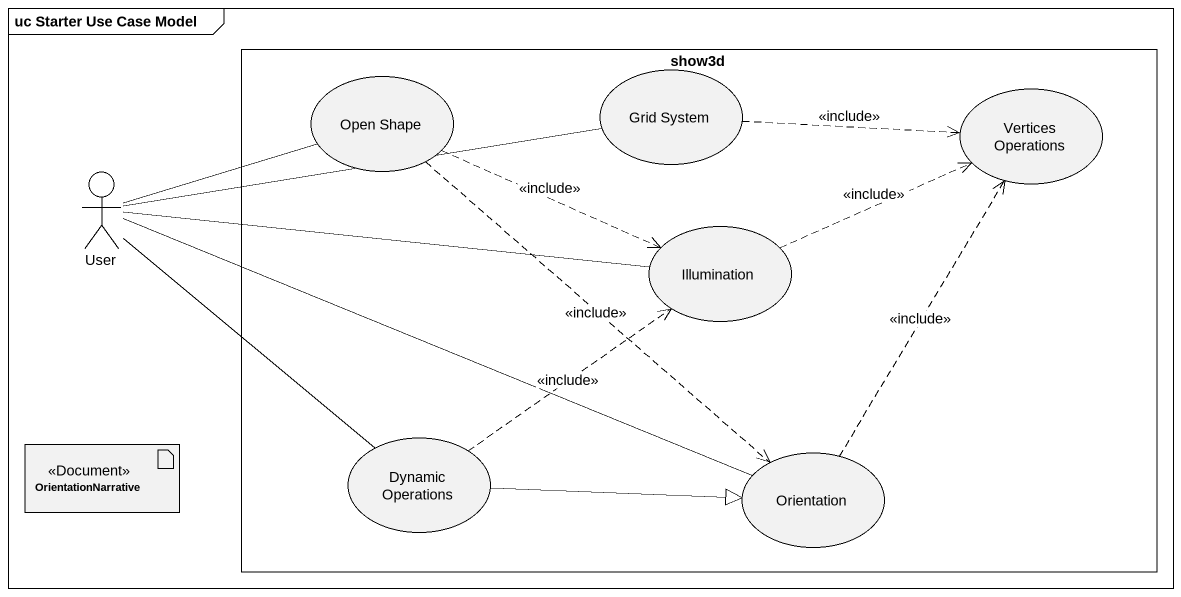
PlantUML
@startuml
mainframe uc Starter Use Case Model
rectangle show3d {
  usecase "Open Shape" as Open_Shape
  usecase "Grid System" as Grid_System
  usecase "Vertices Operations" as Vertices_Operations
  usecase Illumination
  usecase "Dynamic Operations" as Dynamic_Operations
  usecase Orientation
}
actor User
artifact OrientationNarrative <<Document>>
Open_Shape .right.> Illumination : <<include>>
Open_Shape ..> Orientation : <<include>>
Grid_System .right.> Vertices_Operations : <<include>>
User -right- Open_Shape
User -right- Grid_System
User -right- Illumination
User -- Dynamic_Operations
User -right- Orientation
Illumination .right.> Vertices_Operations : <<include>>
Dynamic_Operations .up.> Illumination : <<include>>
Dynamic_Operations -right-|> Orientation
Orientation .up.> Vertices_Operations : <<include>>
@enduml
